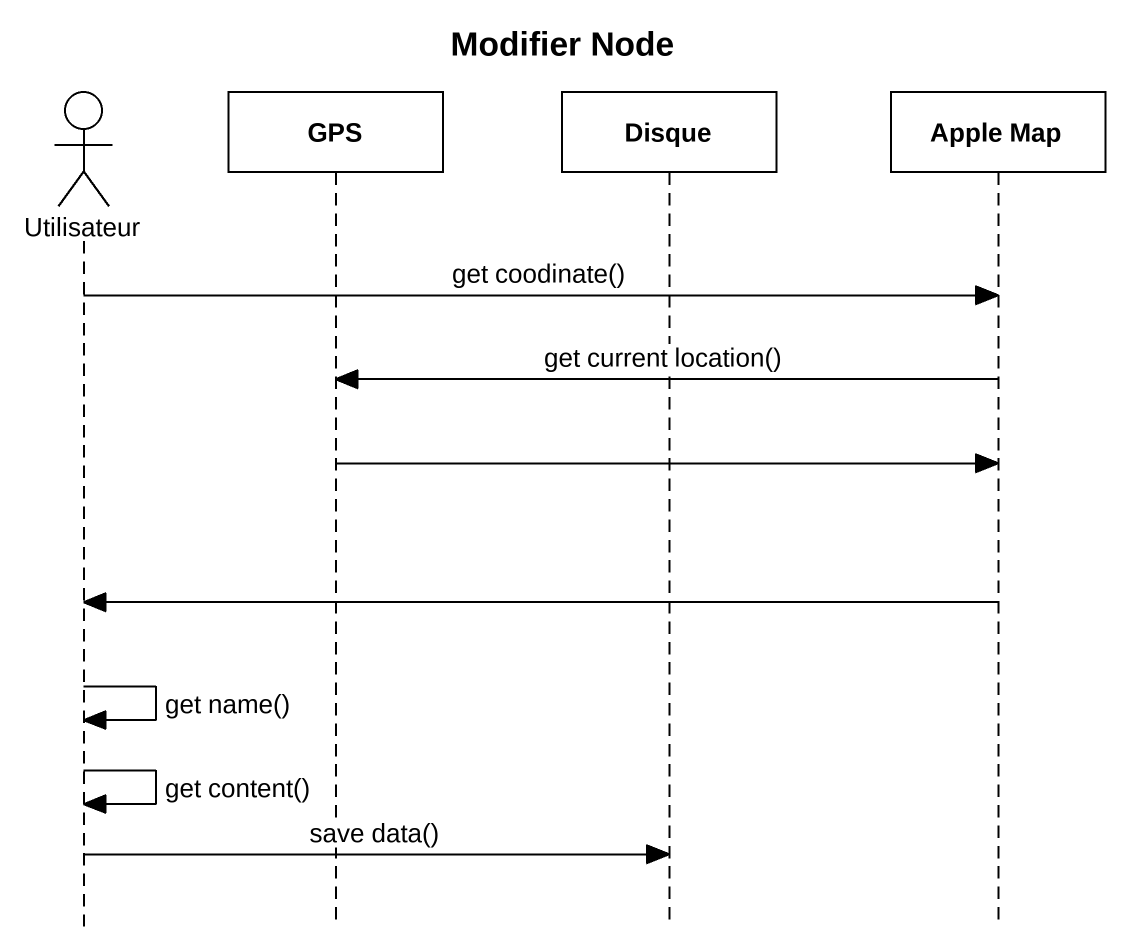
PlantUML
@startuml
title Modifier Node
hide footbox
actor Utilisateur
participant GPS
participant Disque
participant "Apple Map" as Apple_Map

Utilisateur -> Apple_Map : get coodinate()
Apple_Map -> GPS : get current location()
GPS -> Apple_Map
Apple_Map -> Utilisateur
Utilisateur -> Utilisateur : get name()
Utilisateur -> Utilisateur : get content()
Utilisateur -> Disque : save data()
@enduml
